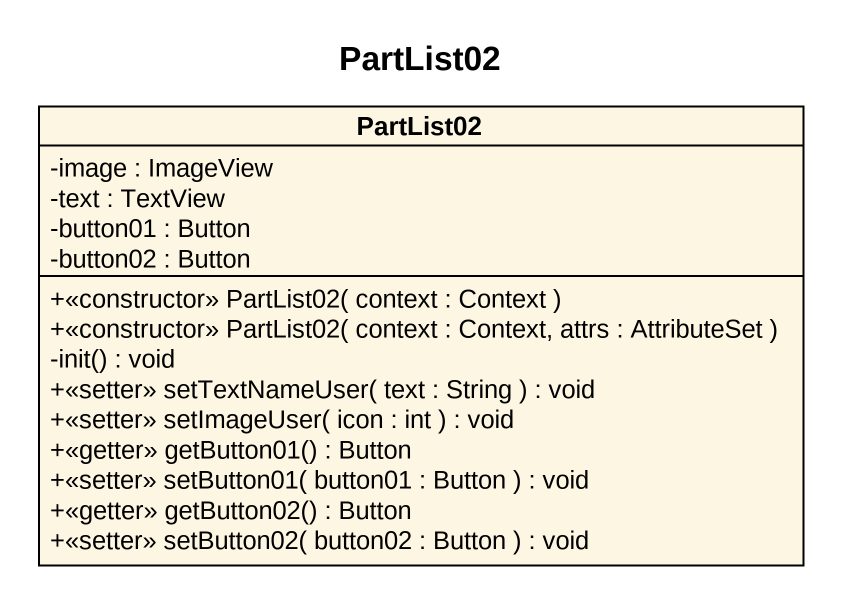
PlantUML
@startuml
title PartList02
hide circle
hide empty members
skinparam classAttributeIconSize 0
class PartList02 {
  -image : ImageView
  -text : TextView
  -button01 : Button
  -button02 : Button
  +<<constructor>> PartList02( context : Context )
  +<<constructor>> PartList02( context : Context, attrs : AttributeSet )
  -init() : void
  +<<setter>> setTextNameUser( text : String ) : void
  +<<setter>> setImageUser( icon : int ) : void
  +<<getter>> getButton01() : Button
  +<<setter>> setButton01( button01 : Button ) : void
  +<<getter>> getButton02() : Button
  +<<setter>> setButton02( button02 : Button ) : void
}
@enduml
